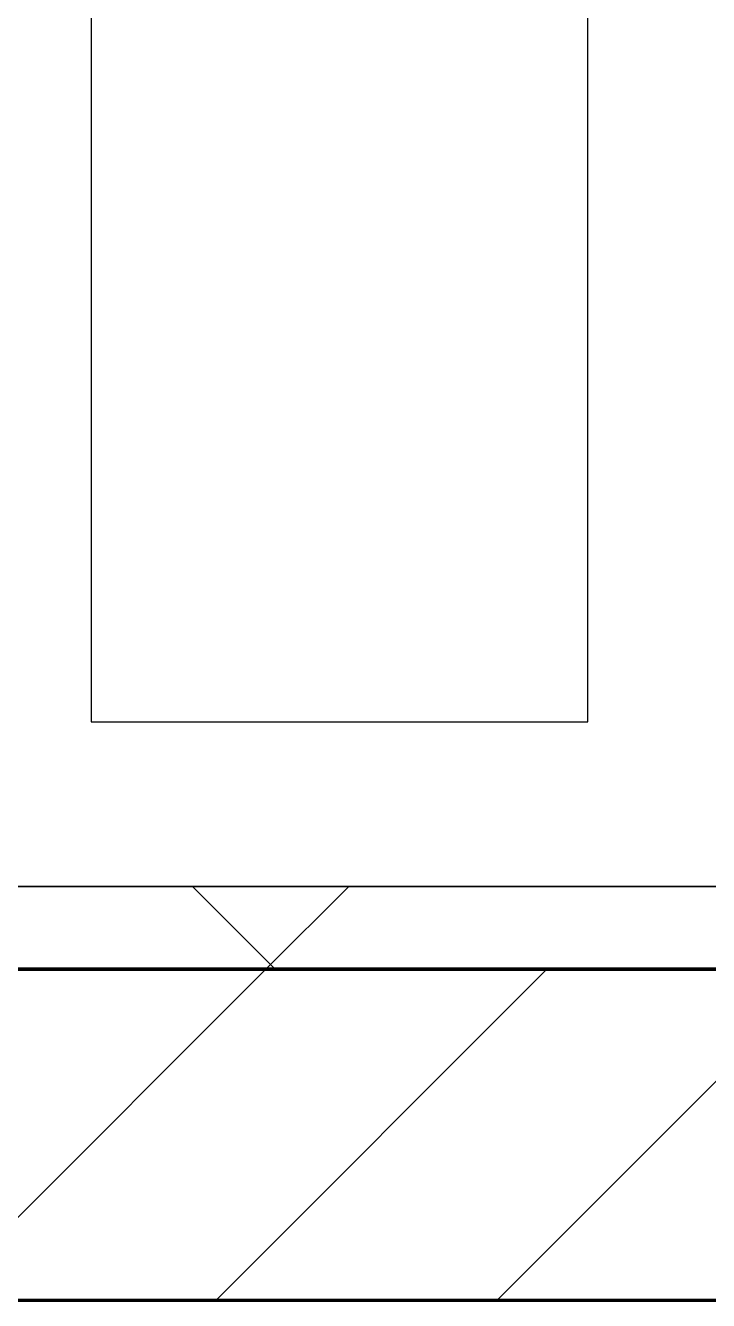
# Model space of a CAD drawing. Header units: millimetres. Extents: x -794334 to -714814, y -17806 to 22403.
# Drawn here: x -750671 to -750258, y -4021 to -3251 of the extents above; entities that cross this region are included whole.
import ezdxf
from ezdxf.xclip import XClip

# ---------------------------------------------------------------- set-up
doc = ezdxf.new("R2010")
doc.units = ezdxf.units.MM
doc.header["$XCLIPFRAME"] = 0
doc.layers.add('000 - WIPEOUT', color=250, linetype='Continuous')
doc.layers.add('A11_ALU.SOLID SHEET', color=2, linetype='Continuous')
for name, color, linetype, lineweight in [('A-GLAZ-CURT', 2, 'Continuous', 9), ('A-WALL', 5, 'Continuous', 35), ('A-WALL-FNSH', 2, 'Continuous', 35), ('A-WALL-PATT', 1, 'Continuous', 35), ('WALL-E', 2, 'Continuous', 35)]:
    doc.layers.add(name, color=color, linetype=linetype, lineweight=lineweight)

# ---------------------------------------------------------------- blocks, each defined once
blk = doc.blocks.new('PPLS-PP19_Custom Tile Pattern - Custom Tile Pattern-V164-4252-01 ENLARGED CONCOURSE LEVEL - REFLECTED CEILING PLAN - SHEET 3')
at = {"layer": 'A-GLAZ-CURT'}
for p, q in [((-299.69, 0), (300, 0)), ((300, 0), (-299.69, 0)), ((195.99, 0), (213.31, 0)), ((213.31, 0), (195.99, 0)), ((230.06, 0), (300, 0)), ((-299.69, -50), (300, -50)), ((300, -50), (-299.69, -50))]:
    blk.add_line(p, q, dxfattribs=at)
for points, knots in [([(-126.5, 0), (-122.44, 0), (-108.71, 0), (-86.68, 0), (-63.44, 0), (-54.4, 0), (-48.53, 0), (-30.79, 0), (-18.03, 0), (8.61, 0), (15.02, 0), (22.91, 0), (31, 0), (36.07, 0), (39.42, 0), (39.65, 0)], [-5231.017328, -5231.017328, -5231.017328, -5231.017328, -4994.692869, -4542.524482, -4008.285538, -3689.699207, -3546.54457, -3315.260113, -2864.387349, -2439.246196, -2084.094819, -1956.422387, -1818.904206, -1645.594513, -1633.380846, -1633.380846, -1633.380846, -1633.380846]), ([(31.18, 0), (25.97, 0), (11.99, 0), (-16.92, 0), (-47.42, 0), (-65.77, 0), (-66.37, 0), (-66.38, 0)], [-4496.803627, -4496.803627, -4496.803627, -4496.803627, -4222.080604, -3745.412743, -2981.410125, -2542.574734, -2498.224237, -2498.224237, -2498.224237, -2498.224237]), ([(-36.78, 0), (-32.43, 0), (-19.22, 0), (8.83, 0), (43.36, 0), (70.92, 0), (82.12, 0), (83.66, 0)], [-6191.144455, -6191.144455, -6191.144455, -6191.144455, -5862.463379, -5340.621928, -4573.028122, -4094.177415, -3869.465285, -3869.465285, -3869.465285, -3869.465285]), ([(30.82, 0), (29.27, 0), (20.14, 0), (3.54, 0), (-16.58, 0), (-34.76, 0), (-36.04, 0)], [-10462.034656, -10462.034656, -10462.034656, -10462.034656, -10363.088938, -9884.23066, -9424.652049, -9182.880979, -9182.880979, -9182.880979, -9182.880979]), ([(-30.52, 0), (-27.11, 0), (-17.83, 0), (5.99, 0), (22.06, 0), (37.44, 0), (45.92, 0), (57.76, 0), (64.47, 0), (72.74, 0), (75.22, 0), (76.03, 0), (76.21, 0)], [-2323.618664, -2323.618664, -2323.618664, -2323.618664, -2142.497158, -1716.209403, -1206.526904, -1089.329421, -901.315459, -753.071572, -495.328968, -421.953223, -334.951786, -290.452333, -290.452333, -290.452333, -290.452333]), ([(-28.23, 0), (-26.64, 0), (-20.19, 0), (-11.45, 0), (2.08, 0), (13.15, 0), (21.24, 0), (24.62, 0), (24.72, 0), (24.72, 0)], [-5354.679348, -5354.679348, -5354.679348, -5354.679348, -5261.36855, -5050.479954, -4785.90057, -4596.498881, -4445.288762, -4384.376941, -4376.041937, -4376.041937, -4376.041937, -4376.041937]), ([(9.32, 0), (9.08, 0), (7.65, 0), (2.57, 0), (-12.23, 0), (-21.47, 0), (-27.57, 0), (-28.19, 0)], [-2922.926651, -2922.926651, -2922.926651, -2922.926651, -2882.788014, -2720.818881, -2518.50168, -2125.455881, -2081.407713, -2081.407713, -2081.407713, -2081.407713]), ([(76.63, 0), (74.8, 0), (67.65, 0), (53.52, 0), (37, 0), (24.07, 0), (12.82, 0), (-2.9, 0), (-18.19, 0), (-25.62, 0), (-27.73, 0)], [-3095.572228, -3095.572228, -3095.572228, -3095.572228, -2950.589685, -2634.532728, -2313.748533, -2106.613311, -1925.670641, -1617.263037, -1290.787923, -1160.839585, -1160.839585, -1160.839585, -1160.839585]), ([(39.68, 0), (34.9, 0), (23.88, 0), (2.64, 0), (-15.74, 0), (-25.18, 0), (-27.67, 0)], [-4055.561326, -4055.561326, -4055.561326, -4055.561326, -3766.694881, -3333.063701, -2994.501669, -2807.705886, -2807.705886, -2807.705886, -2807.705886]), ([(-27.54, 0), (-21.6, 0), (-9.92, 0), (4.23, 0), (9.64, 0), (10.14, 0), (10.18, 0)], [-3897.235535, -3897.235535, -3897.235535, -3897.235535, -3589.737505, -3285.047089, -3066.359526, -3044.715262, -3044.715262, -3044.715262, -3044.715262]), ([(-15.19, 0), (-13.07, 0), (7.48, 0), (42.82, 0), (88.72, 0), (120.63, 0), (138.28, 0), (138.53, 0)], [-461.142613, -461.142613, -461.142613, -461.142613, -429.606584, -390.253598, -346.313304, -291.370682, -290.5735, -290.5735, -290.5735, -290.5735]), ([(-2.63, 0), (-2.47, 0), (-1.22, 0), (4.92, 0), (15.97, 0), (22.54, 0), (24.49, 0)], [-226.825321, -226.825321, -226.825321, -226.825321, -220.269177, -206.416616, -198.214427, -187.717507, -187.717507, -187.717507, -187.717507]), ([(103.09, 0), (101.08, 0), (86.31, 0), (63.34, 0), (35.84, 0), (12, 0), (3.08, 0), (-1.67, 0), (-2.25, 0)], [-375.435014, -375.435014, -375.435014, -375.435014, -369.147452, -330.153101, -307.516438, -285.83788, -246.234814, -234.646884, -234.646884, -234.646884, -234.646884]), ([(24.69, 0), (24.54, 0), (20.99, 0), (15.48, 0), (10.8, 0), (9.63, 0)], [-4368.572414, -4368.572414, -4368.572414, -4368.572414, -4306.476363, -4080.000647, -3772.857994, -3772.857994, -3772.857994, -3772.857994]), ([(18.16, 0), (19.15, 0), (24.25, 0), (25.66, 0), (26.12, 0)], [-5700.113719, -5700.113719, -5700.113719, -5700.113719, -5554.232259, -5302.431367, -5302.431367, -5302.431367, -5302.431367]), ([(107.61, 0), (106.1, 0), (102.16, 0), (92.38, 0), (85.59, 0), (74.4, 0), (62.26, 0), (51.85, 0), (43.81, 0), (29.53, 0), (20.67, 0), (18.85, 0), (18.16, 0)], [-7862.633203, -7862.633203, -7862.633203, -7862.633203, -7723.759874, -7531.75727, -7135.649961, -6924.452779, -6738.82075, -6548.303034, -6314.283804, -6135.05769, -5972.647715, -5832.674503, -5832.674503, -5832.674503, -5832.674503]), ([(27.44, 0), (27.9, 0), (29.54, 0), (34.5, 0), (38.06, 0), (39.03, 0)], [-5037.309798, -5037.309798, -5037.309798, -5037.309798, -4887.603822, -4705.298446, -4639.627446, -4639.627446, -4639.627446, -4639.627446]), ([(27.89, 0), (29.09, 0), (32.03, 0), (37.06, 0), (39.27, 0)], [-147.777612, -147.777612, -147.777612, -147.777612, -135.792042, -127.807664, -127.807664, -127.807664, -127.807664]), ([(53.18, 0), (53.06, 0), (52.22, 0), (44.99, 0), (36.46, 0), (30.82, 0)], [-622.740158, -622.740158, -622.740158, -622.740158, -566.066452, -360.610861, 0, 0, 0, 0]), ([(136.44, 0), (121.66, 0), (86.93, 0), (51.16, 0), (31.18, 0)], [-106.750556, -106.750556, -106.750556, -106.750556, -59.610984, 0, 0, 0, 0]), ([(168.37, 0), (167.68, 0), (162.47, 0), (147.02, 0), (109.77, 0), (76.86, 0), (57.82, 0), (46.51, 0), (41.18, 0), (36.02, 0), (35.54, 0), (35.54, 0)], [-543.375029, -543.375029, -543.375029, -543.375029, -530.793311, -458.593899, -401.860199, -357.622665, -341.267687, -334.000314, -326.15566, -319.318397, -317.489778, -317.489778, -317.489778, -317.489778]), ([(36.29, 0), (37.77, 0), (48.82, 0), (64.79, 0), (87.15, 0), (101.5, 0), (106.46, 0)], [-314.598523, -314.598523, -314.598523, -314.598523, -305.899624, -287.17622, -249.500363, -226.039875, -226.039875, -226.039875, -226.039875]), ([(39.66, 0), (43.74, 0), (54.92, 0), (71.67, 0), (84.83, 0), (86.01, 0), (92.51, 0), (94.33, 0)], [-4625.635789, -4625.635789, -4625.635789, -4625.635789, -4353.683244, -3960.84581, -3759.045785, -3336.541051, -2783.776468, -2783.776468, -2783.776468, -2783.776468]), ([(39.68, 0), (42.14, 0), (51.14, 0), (71.92, 0), (100.57, 0), (116.36, 0), (128.63, 0), (128.95, 0)], [-127.315804, -127.315804, -127.315804, -127.315804, -118.513713, -97.899267, -63.759246, -39.050993, -35.895543, -35.895543, -35.895543, -35.895543]), ([(70.61, 0), (66.16, 0), (55.8, 0), (45.12, 0), (40.75, 0), (40.22, 0)], [-4647.237329, -4647.237329, -4647.237329, -4647.237329, -4326.416877, -4098.545751, -4066.332663, -4066.332663, -4066.332663, -4066.332663]), ([(40.43, 0), (43.69, 0), (51.58, 0), (58.74, 0), (61.34, 0), (61.45, 0)], [-1619.124411, -1619.124411, -1619.124411, -1619.124411, -1443.202566, -1228.752106, -1120.932285, -1120.932285, -1120.932285, -1120.932285]), ([(61.47, 0), (61.47, 0), (61.21, 0), (54.61, 0), (53.71, 0), (53.56, 0)], [-1113.311073, -1113.311073, -1113.311073, -1113.311073, -1096.402191, -891.204116, -747.28819, -747.28819, -747.28819, -747.28819]), ([(76.22, 0), (75.58, 0), (73.64, 0), (71.05, 0), (70.61, 0)], [-193.634889, -193.634889, -193.634889, -193.634889, -31.537676, 0, 0, 0, 0]), ([(94.4, 0), (94.4, 0), (94.64, 0), (99.11, 0), (108.97, 0), (120.79, 0), (139.94, 0), (163.31, 0), (185.23, 0), (193.62, 0), (194.69, 0), (194.79, 0)], [-2348.345796, -2348.345796, -2348.345796, -2348.345796, -2310.419338, -2233.599744, -2052.234781, -1843.028543, -1530.39897, -1095.004608, -529.74427, -295.064701, -265.121568, -265.121568, -265.121568, -265.121568]), ([(107.29, 0), (106.75, 0), (105.57, 0), (105.23, 0), (105.23, 0)], [-8994.610738, -8994.610738, -8994.610738, -8994.610738, -8966.157302, -8929.495943, -8929.495943, -8929.495943, -8929.495943]), ([(129.02, 0), (129.02, 0), (124.41, 0), (122.35, 0), (116.08, 0), (110.87, 0), (107.58, 0)], [-35.386604, -35.386604, -35.386604, -35.386604, -31.430235, -22.807238, -15.488593, -4.776736, -4.776736, -4.776736, -4.776736]), ([(107.6, 0), (113.72, 0), (126.52, 0), (132.42, 0), (134.6, 0)], [-224.228846, -224.228846, -224.228846, -224.228846, -194.761443, -152.241002, -152.241002, -152.241002, -152.241002]), ([(107.76, 0), (108.02, 0), (111.42, 0), (112.65, 0), (113.59, 0)], [-8834.78638, -8834.78638, -8834.78638, -8834.78638, -8814.835624, -8577.462505, -8577.462505, -8577.462505, -8577.462505]), ([(157.9, 0), (156.77, 0), (151.67, 0), (143.29, 0), (134.04, 0), (126.24, 0), (118.6, 0), (114.23, 0), (112.16, 0), (108.1, 0), (107.97, 0)], [-10292.955006, -10292.955006, -10292.955006, -10292.955006, -10098.273015, -9847.788484, -9677.714971, -9567.007022, -9453.21225, -9220.200448, -9012.77275, -9006.33563, -9006.33563, -9006.33563, -9006.33563]), ([(114.39, 0), (114.2, 0), (112.92, 0), (110.73, 0), (108.51, 0)], [-8148.58938, -8148.58938, -8148.58938, -8148.58938, -8105.191388, -7891.265505, -7891.265505, -7891.265505, -7891.265505]), ([(128.58, 0), (128.8, 0), (130.16, 0), (139.26, 0), (152.67, 0), (161.24, 0), (162.19, 0), (162.75, 0)], [-633.326174, -633.326174, -633.326174, -633.326174, -627.736123, -618.981161, -602.094757, -592.980799, -581.414464, -581.414464, -581.414464, -581.414464]), ([(137.1, 0), (136, 0), (133.64, 0), (129.87, 0), (129.11, 0)], [-670.405967, -670.405967, -670.405967, -670.405967, -651.020627, -640.742133, -640.742133, -640.742133, -640.742133]), ([(193.8, 0), (193.33, 0), (190.11, 0), (183.13, 0), (171, 0), (161.95, 0), (161.28, 0), (158.35, 0), (157.85, 0), (157.77, 0)], [-11665.349007, -11665.349007, -11665.349007, -11665.349007, -11565.880756, -11105.624034, -10839.086983, -10768.332124, -10666.779182, -10580.760289, -10550.278881, -10550.278881, -10550.278881, -10550.278881]), ([(300, 0), (286.53, 0), (254.22, 0), (207.11, 0), (177.41, 0), (159.34, 0), (158.33, 0), (158.3, 0)], [-285.253232, -285.253232, -285.253232, -285.253232, -244.693688, -187.987675, -143.776725, -129.632772, -123.352749, -123.352749, -123.352749, -123.352749]), ([(159.07, 0), (159.13, 0), (160.84, 0), (165.21, 0), (174.15, 0), (185.98, 0), (208.82, 0), (219.42, 0), (230.06, 0)], [-115.643202, -115.643202, -115.643202, -115.643202, -114.681583, -87.660824, -65.295536, -41.623857, -24.459831, 0, 0, 0, 0]), ([(162.75, 0), (165.4, 0), (170.91, 0), (172.61, 0), (172.61, 0)], [-111.264224, -111.264224, -111.264224, -111.264224, -56.742688, -19.085662, -19.085662, -19.085662, -19.085662]), ([(247.1, 0), (246.76, 0), (245.04, 0), (238.34, 0), (226.56, 0), (221.1, 0), (200.27, 0), (182.99, 0), (174.27, 0), (169.67, 0), (168.99, 0)], [-9649.085549, -9649.085549, -9649.085549, -9649.085549, -9581.591397, -9406.094246, -9221.510254, -9016.44624, -8717.832359, -8253.978395, -8152.463617, -8069.855175, -8069.855175, -8069.855175, -8069.855175]), ([(215.22, 0), (214.62, 0), (210.55, 0), (203.98, 0), (187.54, 0), (175.3, 0), (169.49, 0)], [-203.825446, -203.825446, -203.825446, -203.825446, -198.527383, -184.406837, -162.427601, -142.916156, -142.916156, -142.916156, -142.916156]), ([(171.51, 0), (176.48, 0), (193.23, 0), (201.73, 0), (208.81, 0), (213.9, 0), (231.38, 0), (242.22, 0), (243.33, 0)], [-7971.819559, -7971.819559, -7971.819559, -7971.819559, -7784.112253, -7606.717214, -7289.299508, -7042.621073, -6582.165592, -6528.80587, -6528.80587, -6528.80587, -6528.80587]), ([(172.07, 0), (177.66, 0), (187.87, 0), (201.08, 0), (207.47, 0), (213.96, 0), (215.11, 0)], [-255.364076, -255.364076, -255.364076, -255.364076, -237.955587, -223.92608, -215.862851, -208.75215, -208.75215, -208.75215, -208.75215]), ([(242.41, 0), (236.53, 0), (226.44, 0), (219.94, 0), (219.02, 0)], [-11507.003635, -11507.003635, -11507.003635, -11507.003635, -11162.864862, -10856.732305, -10856.732305, -10856.732305, -10856.732305]), ([(219.9, 0), (220.86, 0), (226.95, 0), (237.37, 0), (242.54, 0)], [-10670.940496, -10670.940496, -10670.940496, -10670.940496, -10511.382485, -10020.669166, -10020.669166, -10020.669166, -10020.669166]), ([(300, 0), (288.22, 0), (268.94, 0), (249.89, 0), (243.3, 0)], [-12528.858583, -12528.858583, -12528.858583, -12528.858583, -11905.454923, -11524.241561, -11524.241561, -11524.241561, -11524.241561]), ([(243.39, 0), (244.06, 0), (245.49, 0), (246.54, 0), (246.96, 0)], [-9993.03031, -9993.03031, -9993.03031, -9993.03031, -9925.173265, -9834.877357, -9834.877357, -9834.877357, -9834.877357]), ([(243.91, 0), (253.3, 0), (267.66, 0), (281.71, 0), (291.71, 0), (296.52, 0), (297.86, 0), (298.09, 0)], [-6519.523061, -6519.523061, -6519.523061, -6519.523061, -6068.460911, -5766.029927, -5566.724884, -5280.360606, -5199.253518, -5199.253518, -5199.253518, -5199.253518]), ([(284.76, 0), (284.76, 0), (285.09, 0), (287.47, 0), (293.59, 0), (297.76, 0), (300, 0)], [-4110.630118, -4110.630118, -4110.630118, -4110.630118, -4053.389046, -3959.664717, -3862.421465, -3746.95702, -3746.95702, -3746.95702, -3746.95702]), ([(297.38, 0), (295.84, 0), (291.62, 0), (285.38, 0), (284.87, 0)], [-4803.172655, -4803.172655, -4803.172655, -4803.172655, -4358.271401, -4143.037883, -4143.037883, -4143.037883, -4143.037883])]:
    blk.add_open_spline(points, degree=3, knots=knots, dxfattribs=at)
for points in [[(24.49, 0), (25.23, 0), (25.72, 0), (26.04, 0)], [(80.35, 0), (79.57, 0), (78.27, 0), (76.63, 0)], [(84.06, 0), (83.48, 0), (82.41, 0), (81.72, 0)], [(106.86, 0), (105.62, 0), (104.36, 0), (103.09, 0)], [(105.26, 0), (105.45, 0), (106.45, 0), (107.5, 0)], [(168.74, 0), (168.74, 0), (169.81, 0), (171.51, 0)], [(195.11, 0), (194.91, 0), (194.44, 0), (193.8, 0)]]:
    blk.add_open_spline(points, degree=3, dxfattribs=at)
blk = doc.blocks.new('PPLS-PP19_Custom Tile Pattern - Custom Tile Pattern-V165-4252-01 ENLARGED CONCOURSE LEVEL - REFLECTED CEILING PLAN - SHEET 3')
at = {"layer": 'A-GLAZ-CURT'}
for p, q in [((-300, 0), (300, 0)), ((300, 0), (-300, 0)), ((-293.07, 0), (-275.75, 0)), ((-275.75, 0), (-293.07, 0)), ((-222.32, 0), (-220.96, 0)), ((-220.96, 0), (-222.32, 0)), ((-220.73, 0), (-205, 0)), ((-205, 0), (-220.73, 0)), ((-300, -50), (300, -50)), ((300, -50), (-300, -50))]:
    blk.add_line(p, q, dxfattribs=at)
at = {"layer": 'A-GLAZ-CURT', "flags": 128}
for points in [[(-300, 0), (-291.56, 0), (-283.3, 0), (-275.2, 0), (-267.26, 0), (-259.45, 0), (-251.77, 0), (-244.2, 0), (-236.74, 0), (-229.36, 0), (-222.06, 0)], [(-174.47, 0), (-179.49, 0), (-184.81, 0), (-190.44, 0), (-196.37, 0), (-202.58, 0), (-209.04, 0), (-215.73, 0), (-222.63, 0), (-229.72, 0), (-236.97, 0), (-244.39, 0), (-251.96, 0), (-259.67, 0), (-267.51, 0), (-275.48, 0), (-283.55, 0), (-291.73, 0), (-300, 0)], [(-220.92, 0), (-214.83, 0), (-207.71, 0), (-200.76, 0), (-194.02, 0), (-187.54, 0), (-181.38, 0), (-175.58, 0), (-170.25, 0), (-165.64, 0), (-162.01, 0), (-159.53, 0), (-157.46, 0), (-154.52, 0), (-149.42, 0), (-141.84, 0), (-132.81, 0), (-126.08, 0)]]:
    blk.add_lwpolyline(points, dxfattribs=at)
at = {"layer": 'A-GLAZ-CURT'}
for points, knots in [([(-300, 0), (-284.65, 0), (-256.4, 0), (-231.77, 0), (-220.92, 0)], [-5323.127839, -5323.127839, -5323.127839, -5323.127839, -4502.809032, -3782.250838, -3782.250838, -3782.250838, -3782.250838]), ([(-220.93, 0), (-240.01, 0), (-265.37, 0), (-294.48, 0), (-300, 0)], [-14982.921831, -14982.921831, -14982.921831, -14982.921831, -13729.592194, -13439.944408, -13439.944408, -13439.944408, -13439.944408]), ([(-153.74, 0), (-155.46, 0), (-160.55, 0), (-174.02, 0), (-185.59, 0), (-209.77, 0), (-232.01, 0), (-255.22, 0), (-262.59, 0), (-264.9, 0), (-265.4, 0)], [-2390.795538, -2390.795538, -2390.795538, -2390.795538, -2237.412286, -2029.680487, -1755.085331, -1400.429864, -858.079193, -543.655514, -208.940337, 0, 0, 0, 0]), ([(-258.6, 0), (-257.91, 0), (-254.26, 0), (-241.25, 0), (-228.95, 0), (-221.55, 0), (-221.12, 0)], [-5722.54675, -5722.54675, -5722.54675, -5722.54675, -5657.471696, -5413.335975, -5017.494783, -4992.826024, -4992.826024, -4992.826024, -4992.826024]), ([(-220.93, 0), (-221.57, 0), (-224.78, 0), (-231.26, 0), (-233.46, 0), (-234, 0)], [-1010.888963, -1010.888963, -1010.888963, -1010.888963, -978.033455, -846.069444, -682.911962, -682.911962, -682.911962, -682.911962]), ([(-233.49, 0), (-233.44, 0), (-232.38, 0), (-230.74, 0), (-225.3, 0), (-223.63, 0)], [-455.274641, -455.274641, -455.274641, -455.274641, -440.605512, -119.536984, 0, 0, 0, 0]), ([(-223.63, 0), (-219.39, 0), (-206.17, 0), (-188.58, 0), (-169.38, 0), (-158.63, 0), (-153.05, 0)], [-5463.295695, -5463.295695, -5463.295695, -5463.295695, -5161.076232, -4739.070012, -4465.409639, -4167.63821, -4167.63821, -4167.63821, -4167.63821]), ([(-220.93, 0), (-218.18, 0), (-212.55, 0), (-200.2, 0), (-185.8, 0), (-171.77, 0), (-158.7, 0), (-157.22, 0)], [-4989.185322, -4989.185322, -4989.185322, -4989.185322, -4832.723979, -4666.091899, -4349.945572, -4000.813434, -3840.635403, -3840.635403, -3840.635403, -3840.635403]), ([(-153.05, 0), (-171.47, 0), (-193.78, 0), (-218.46, 0), (-220.62, 0)], [-16625.917715, -16625.917715, -16625.917715, -16625.917715, -15131.813646, -14989.627579, -14989.627579, -14989.627579, -14989.627579]), ([(-220.39, 0), (-204.31, 0), (-166.52, 0), (-129.95, 0), (-110.8, 0), (-99.5, 0), (-91.46, 0)], [-3770.548886, -3770.548886, -3770.548886, -3770.548886, -2700.551212, -1002.059161, -460.363443, 0, 0, 0, 0]), ([(-133.82, 0), (-135.51, 0), (-137.8, 0), (-149.31, 0), (-162.01, 0), (-177.91, 0), (-198.58, 0), (-212.44, 0), (-220.15, 0)], [-2731.647847, -2731.647847, -2731.647847, -2731.647847, -2418.507304, -2308.929706, -2113.765672, -1763.376603, -1422.553702, -1024.367943, -1024.367943, -1024.367943, -1024.367943])]:
    blk.add_open_spline(points, degree=3, knots=knots, dxfattribs=at)
blk = doc.blocks.new('*U1029')
at = {"layer": 'A-GLAZ-CURT'}
for name, p in [('PPLS-PP19_Custom Tile Pattern - Custom Tile Pattern-V164-4252-01 ENLARGED CONCOURSE LEVEL - REFLECTED CEILING PLAN - SHEET 3', (28202.37, -7350)), ('PPLS-PP19_Custom Tile Pattern - Custom Tile Pattern-V165-4252-01 ENLARGED CONCOURSE LEVEL - REFLECTED CEILING PLAN - SHEET 3', (28802.37, -7350))]:
    blk.add_blockref(name, p, dxfattribs=at)
blk = doc.blocks.new('*U1240')
at = {"color": 3}
blk.add_wipeout([(-437.5, -13450), (437.5, -13450), (437.5, -13750), (-437.5, -13750)], dxfattribs=at).dxf.layer = '000 - WIPEOUT'
at = {"layer": 'A11_ALU.SOLID SHEET', "color": 0, "linetype": 'ByBlock'}
blk.add_lwpolyline([(-437.5, -13750), (437.5, -13750), (437.5, -13450), (-437.5, -13450)], close=True, dxfattribs=at)
blk = doc.blocks.new('*U1630')
blk.add_lwpolyline([(22690, -750), (19166.45, -750), (19116.45, -700), (18966.44, -550), (-101025.39, -550), (-101025.39, -6704.96), (-96300, -6704.96), (-96300, -7350), (-94497.63, -7350), (17250, -7350), (17250, -6849.96), (18300, -6849.96), (22690, -6849.96)], close=True)
at = {"layer": 'A11_ALU.SOLID SHEET', "color": 0, "linetype": 'ByBlock', "rotation": 90}
blk.add_blockref('*U1240', (-19400, -6813), dxfattribs=at)

msp = doc.modelspace()

# ---------------------------------------------------------------- block references
at = {"layer": 'A11_ALU.SOLID SHEET'}
ref = msp.add_blockref('*U1630', (-744681.24, 3579.02), dxfattribs=at)
XClip(ref).set_block_clipping_path([(-45802.4668593339, -9620.0029952967), (23702.8690583039, 10334.9999958097)])

# ---------------------------------------------------------------- next in the draw order: hatches: boundary and pattern name
at = {"layer": 'A-WALL-PATT', "lineweight": 9}
h = msp.add_hatch(dxfattribs=at)
h.set_pattern_fill('FP_5', color=256, style=0, pattern_type=2)
h.set_pattern_definition([(45, (0, 0), (-212.13203, 212.13203), []), (135, (0, 0), (-212.13203, -212.13203), [])])
h.paths.add_polyline_path([(-727630.24, -3820.98), (-727382.37, -3820.98), (-727382.37, -3770.98), (-790483.7, -3770.98), (-790483.7, -3820.98), (-727766, -3820.98)])
h = msp.add_hatch(dxfattribs=at)
h.set_pattern_fill('FP_2', color=256, style=0, pattern_type=2)
h.set_pattern_definition([(45, (0, 0), (-84.852814, 84.852814), [])])
h.paths.add_polyline_path([(-727382.37, -4020.98), (-727382.37, -3820.98), (-790483.7, -3820.98), (-790483.7, -4020.98), (-727494.49, -4020.98)])

# ---------------------------------------------------------------- next in the draw order: linework, layer by layer
at = {"layer": 'A-WALL', "color": 7, "lineweight": 70}
for p, q in [((-751580, -3820.98), (-749180, -3820.98)), ((-749180, -3820.98), (-751580, -3820.98)), ((-749180, -4020.98), (-751580, -4020.98))]:
    msp.add_line(p, q, dxfattribs=at)
at = {"layer": 'A-WALL-FNSH', "color": 250}
msp.add_line((-751580, -3770.98), (-749180, -3770.98), dxfattribs=at)
at = {"layer": 'WALL-E'}
for p, q in [((-727382.37, -4020.98), (-790483.7, -4020.98)), ((-790483.7, -4020.98), (-727382.37, -4020.98))]:
    msp.add_line(p, q, dxfattribs=at)

# ---------------------------------------------------------------- next in the draw order: block references
msp.add_blockref('*U1029', (-778882.37, 3579.02))

doc.saveas('drawing.dxf')
